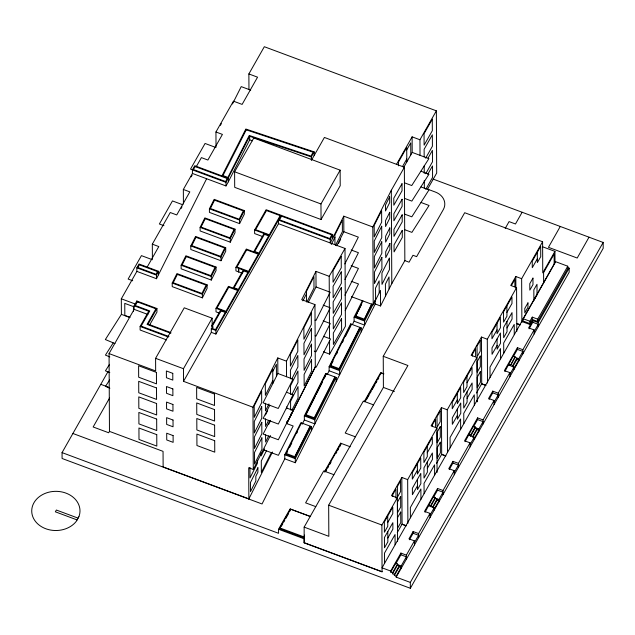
<?xml version="1.0" encoding="UTF-8"?>
<svg xmlns="http://www.w3.org/2000/svg" width="635" height="635" viewBox="0 0 635 635"><rect width="100%" height="100%" fill="white"/><g stroke="black" fill="none" stroke-linecap="round" stroke-linejoin="round"><path stroke-width="0.95" d="M158.464 274.836L158.448 271.256L139.009 264.009L136.85 267.811L136.866 271.391L156.512 278.717L206.621 178.729M172.204 283.043L176.951 273.574L207.105 284.813L207.121 288.393L202.374 297.863L172.22 286.623L172.204 283.043L202.359 294.283L202.374 297.863M181.126 265.247L185.872 255.778L216.027 267.017L216.043 270.597L211.296 280.067L181.142 268.827L181.126 265.247L211.28 276.487L211.296 280.067M190.802 245.928L195.548 236.458L225.703 247.698L225.727 251.277L220.98 260.747L190.825 249.507L190.802 245.928L220.956 257.167L220.98 260.747M200.104 227.37L204.851 217.9L235.006 229.14L235.021 232.72L230.275 242.189L200.12 230.949L200.104 227.37L230.259 238.609L230.275 242.189M209.407 208.812L214.154 199.342L244.308 210.582L244.324 214.162L239.578 223.631L209.423 212.392L209.407 208.812L239.562 220.051L239.578 223.631M202.359 294.283L207.105 284.813M211.28 276.487L216.027 267.017M220.956 257.167L225.703 247.698M230.259 238.609L235.006 229.14M239.562 220.051L244.308 210.582M345.178 310.65L358.505 283.972L351.242 281.297M156.512 278.717L156.496 275.138L158.448 271.256M232.473 103.965L241.213 86.614L250.69 90.146M351.433 296.672L373.213 304.792L372.808 226.989L343.765 216.17L330.263 242.967L330.248 239.387L332.692 234.537L266.113 209.717L254.611 229.997L254.627 233.577L262.35 236.45M329.367 307.443L329.2 276.32L315.952 271.383L301.712 299.649L314.96 304.586L315.293 366.832L286.782 423.418L286.774 421.473M302.887 300.879L306.507 293.688M331.295 244.483L334.915 237.292M149.503 325.223L156.956 312.087L156.932 308.507L136.835 301.014L134.128 305.776L134.152 309.356L109.061 353.584L109.466 431.387L163.052 451.358L163.131 466.916L248.872 498.872L248.714 467.757L253.278 469.456L252.952 407.218L277.773 357.942L286.456 361.172L286.536 376.738M306.999 301.911L313.992 288.02L313.936 276.574L306.499 291.33L306.554 301.871M335.399 245.523L342.4 231.632L342.336 220.178L334.907 234.942L334.955 244.57M272.756 371.459L276.384 364.268L276.447 376.309M308.292 302.308L316.032 286.941L315.952 271.383M336.756 245.808L343.845 231.727L343.765 216.17M338.487 243.554L340.67 239.212M272.804 380.555L265.374 395.319L265.311 383.865L272.748 369.102L272.82 383.5M277.86 373.499L263.088 402.82L278.249 408.472L293.021 379.151L277.86 373.499L277.773 357.942M286.456 361.172L314.96 304.586M268.954 403.931L265.454 410.877L265.414 403.241M269.804 405.209L263.168 418.386L278.328 424.037L293.1 394.716L286.623 392.295M265.478 414.988L267.66 410.647M344.845 263.938L358.346 237.133L343.845 231.727M268.597 420.362L265.533 426.434L265.493 418.806M270.113 420.306L263.16 434.102L278.32 439.753L293.092 410.432L286.615 408.011M268.613 424.466L270.367 420.997M291.783 379.071L297.91 366.911L297.847 355.465L290.409 370.221L290.457 378.809M344.932 279.495L358.434 252.69L351.179 249.992M372.808 226.989L391.311 190.262L404.36 167.251L324.406 137.454L311.348 160.472M268.676 435.92L265.613 442L265.573 434.364M253.278 469.456L270.391 435.491M291.87 394.629L297.99 382.476L297.926 371.023L290.497 385.786L290.536 394.375M264.628 448.905L261.128 455.851L261.112 452.993M266.494 450.675L261.295 460.994L261.35 472.448L270.883 453.525M344.924 295.212L358.426 268.415L351.171 265.708M291.949 410.194L298.069 398.034L298.013 386.588L290.576 401.344L290.624 409.932M248.793 499.039L272.486 452.001M286.742 423.696L315.357 366.895M72.906 433.483L262.033 503.968L284.782 458.819L284.758 454.763L300.903 422.719L311.412 426.633L311.428 430.689M302.204 424.228L304.348 419.973L304.324 415.917L325.684 373.515L336.193 377.436L336.217 381.492M327.414 374.174L329.128 370.776L329.113 366.72L350.655 323.937L361.164 327.858L361.188 331.914M352.393 324.596L354.108 321.199L354.084 317.143L362.442 300.553M294.727 457.565L294.719 456.668L310.086 426.164L310.094 427.061L294.727 457.565L286.075 454.335L286.067 453.446L301.434 422.942M314.293 418.719L314.285 417.822L334.867 376.96L334.875 377.857L314.293 418.719L305.641 415.496L305.641 414.599L326.223 373.737L324.477 378.111M339.074 369.522L339.074 368.625L359.847 327.382L359.847 328.279L339.074 369.522L330.422 366.292L330.422 365.403L351.195 324.16L351.203 325.056M372.054 304.062L364.053 319.945L355.402 316.714L362.95 300.823M286.075 454.335L287.393 451.723M289.584 447.365L291.783 443.008M296.608 433.419L297.49 431.681M305.641 415.496L315.277 396.367M316.151 394.629L322.286 382.46M330.867 365.419L333.081 361.029M336.613 354.012L337.495 352.258M342.36 342.606L343.241 340.852M345.456 336.463L350.758 325.938M355.402 316.714L357.18 313.19M358.069 311.42L361.625 304.363M364.053 319.945L371.602 304.046M284.782 458.819L295.291 462.732L295.267 458.676L311.412 426.633M304.348 419.973L314.857 423.894L314.833 419.838L336.193 377.436M329.128 370.776L339.638 374.69L339.614 370.634L361.164 327.858M354.108 321.199L364.617 325.112L364.593 321.056L374.706 300.974M373.213 304.792L380.46 290.409L380.54 305.975L375.094 303.943M295.291 462.732L375.166 304.165L375.15 300.101M380.54 305.975L391.795 283.623L404.844 260.62L404.36 167.251M221.98 175.887L245.832 129.032L314.174 151.876L314.19 155.456M311.34 159.575L311.325 156.893L249.682 136.279L225.973 182.364L225.989 185.944L192.429 173.442L192.413 169.862L194.755 165.735L228.306 178.244L228.33 181.824L225.989 185.944M228.33 181.824L249.698 139.859L249.682 136.279M114.983 343.575L105.354 339.542L121.396 314.365L121.317 298.807L136.866 271.391M152.392 258.747L152.321 244.157L170.259 212.527L176.744 214.94L189.825 191.873L183.348 189.46L192.429 173.442M196.191 166.807L201.406 157.615L207.891 160.036L222.425 134.406L215.948 131.993L233.434 101.163L242.118 104.402L257.556 77.176L248.872 73.938L264.319 46.72L436.364 110.839L436.689 173.077L427.514 189.246M191.175 176.832L192.143 175.133M220.393 125.333L221.353 123.634M146.931 267.494L158.798 246.57L152.321 244.157M181.046 208.526L182.015 206.819M433.054 179.054L603.163 242.459L603.194 248.325L410.345 588.28L62.087 458.486L62.055 452.612L108.045 371.538M166.632 339.908L140.129 330.033L140.113 326.453L148.749 311.221L134.128 305.776M156.932 308.507L148.082 324.112L170.926 332.621M234.609 171.783L253.786 137.986L340.138 170.164L340.217 185.73L321.048 219.527L234.696 187.341L234.609 171.783L320.961 203.962L321.048 219.527M109.617 397.947L93.154 426.974L108.688 432.76L109.466 431.387M109.061 353.584L155.662 370.951L155.599 358.33L184.261 307.808L212.13 318.191L212.177 327.239L211.304 328.771L211.32 332.351L183.531 381.341L252.952 407.218M242.562 273.36L235.942 270.891L235.926 267.311L246.293 249.039L259.318 253.889M219.123 313.023L216.019 311.872L216.003 308.292L228.441 286.361L238.72 290.195M183.531 381.341L183.467 368.713L212.13 318.191M211.59 326.001L220.647 310.023L220.662 311.817M233.093 288.092L243.316 270.065M253.683 251.793L264.049 233.513M311.325 156.893L314.174 151.876M211.32 332.351L215.892 334.058L215.876 330.478L281.186 215.336M215.892 334.058L278.503 223.679L278.487 220.099L330.248 239.387M320.961 203.962L340.138 170.164M329.2 276.32L345.003 248.46L278.503 223.679M396.526 164.33L412.115 136.85L419.949 139.771L420.029 155.329M406.733 149.892L410.734 142.835L410.797 154.869M402.431 166.656L406.781 158.988M403.884 167.061L412.194 152.408L412.115 136.85M419.949 139.771L436.364 110.839M425.64 158.171L432.411 146.24L432.348 134.787L424.132 149.273L424.172 156.909M428.085 158.02L432.435 150.352L432.491 161.798L425.728 173.728M427.68 174.434L432.514 165.91L432.578 177.363L425.807 189.293M323.429 351.814L329.613 354.124L345.408 326.263L345.003 248.46M62.055 452.612L278.567 533.305L278.543 529.249L290.068 508.929L310.174 516.422M304.594 535.083L303.633 537.686L279.9 528.844L279.892 527.947L290.568 509.135L310.642 516.62M281.353 526.272L282.813 523.708M283.781 522.002L284.75 520.287M285.718 518.581L288.631 513.453M289.6 511.739L290.568 509.135M407.892 523.391L407.662 479.623L401.828 477.449L391.485 495.673L397.32 497.848L381.897 525.034L382.056 571.873L304.149 542.846L304.157 527.121L383.405 387.421L383.246 356.298L464.693 212.717L542.6 241.752L542.758 272.875L554.95 251.381L542.973 246.92M324.525 471.607L340.646 443.19L350.258 446.794M364.125 401.804L380.675 372.626L383.905 373.848M324.826 472.154L341.146 443.397L339.709 446.826M364.903 401.51L381.175 372.824L381.175 373.721M325.795 471.361L326.747 469.67M327.708 467.979L328.668 466.288M329.628 464.59L331.073 462.058M335.867 453.596L336.828 451.906M337.788 450.215L338.749 448.516M366.339 399.875L369.213 394.811M370.173 393.128L371.126 391.438M372.086 389.747L374.96 384.691M375.912 383L376.873 381.317M377.825 379.627L378.785 377.944M303.292 538.282L304.602 535.972M304.149 542.846L304.221 538.623M304.157 527.121L328.835 536.321L328.668 505.198L407.916 365.498L383.246 356.298M505.206 228.425L509.072 221.607L515.469 223.988L522.129 212.257M447.492 452.588L447.27 409.797L441.436 407.622L431.094 425.847L436.928 428.022L437.07 472.432M487.529 382.992L487.299 339.233L481.465 337.058L471.13 355.282L476.964 357.457L477.195 401.217M521.875 322.453L521.645 278.694L515.811 276.519L510.738 285.456L516.572 287.631L516.803 331.391M511.699 284.996L514.858 279.432L514.898 286.766M407.662 479.623L436.928 428.022M447.27 409.797L476.964 357.457M487.299 339.233L516.572 287.631M521.645 278.694L542.6 241.752M387.755 522.47L392.811 513.556L392.779 507.095L384.35 521.954L384.405 532.233L387.771 526.288L387.723 516.009M417.385 470.241L412.329 479.155L412.298 472.694L420.719 457.835L420.775 468.114L417.401 474.051L417.354 463.78M427.284 452.779L432.34 443.865L432.308 437.412L423.878 452.263L423.934 462.542L427.307 456.597L427.252 446.326M457.311 399.852L452.255 408.765L452.223 402.312L460.645 387.453L460.7 397.732L457.327 403.669L457.279 393.398M467.003 382.77L472.059 373.856L472.027 367.395L463.598 382.254L463.653 392.533L467.019 386.588L466.971 376.309M497.022 329.843L491.966 338.757L491.934 332.295L500.364 317.444L500.42 327.716L497.046 333.661L496.991 323.382M506.928 312.388L511.985 303.474L511.953 297.013L503.523 311.872L503.579 322.151L506.944 316.206L506.897 305.927M537.337 258.778L532.281 267.692L532.249 261.231L540.679 246.372L540.734 256.651L537.361 262.596L537.305 252.317M560.276 226.473L548.457 247.317L577.207 258.032L589.026 237.188M387.834 538.035L392.89 529.122L392.859 522.661L384.429 537.52L384.485 547.791L387.858 541.846L387.802 531.574M417.465 485.799L412.409 494.713L412.377 488.251L420.807 473.4L420.854 483.672L417.489 489.617L417.433 479.338M427.371 468.344L432.427 459.43L432.387 452.969L423.966 467.828L424.013 478.099L427.387 472.162L427.331 461.883M457.39 415.417L452.334 424.331L452.303 417.87L460.732 403.011L460.78 413.29L457.414 419.235L457.359 408.956M467.082 398.328L472.138 389.414L472.107 382.961L463.677 397.812L463.733 408.091L467.106 402.145L467.05 391.874M497.11 345.408L492.054 354.322L492.014 347.861L500.443 333.002L500.499 343.281L497.126 349.218L497.07 338.947M507.008 327.946L512.064 319.032L512.032 312.579L503.603 327.43L503.658 337.709L507.032 331.764L506.976 321.493M397.28 532.574L402.074 524.129L401.828 477.449M436.42 463.574L441.682 454.303L441.436 407.622M476.448 393.009L481.711 383.738L481.465 337.058M532.281 319.476L529.947 323.604L523.129 321.064L523.121 318.714L555.498 261.636L567.769 266.216L567.785 268.557L537.75 321.516L532.281 319.476L532.273 317.127L537.734 319.167L537.75 321.516M554.522 263.747L382.032 567.817L390.7 571.048L390.708 572.079L392.533 572.762L392.533 573.762L394.351 574.437L394.359 575.469L396.176 576.143L396.184 577.144L410.313 582.406L410.345 588.28M533.892 300.411L537.051 294.838L536.996 284.274L533.837 289.838L533.884 298.934M529.947 323.604L529.931 321.254L532.273 317.127M390.7 571.048L400.891 553.077L406.352 555.117L406.376 559.173M418.6 537.631L418.576 533.575L413.115 531.535L408.964 538.853L414.425 540.893L414.449 544.949M443.039 494.546L443.016 490.49L437.555 488.458L424.553 511.373L430.014 513.405L430.038 517.461M458.414 467.431L458.399 463.375L452.93 461.343L448.778 468.662L454.247 470.694L454.263 474.75M483.068 423.982L483.044 419.925L477.583 417.886L464.582 440.801L470.043 442.841L470.067 446.897M498.237 397.24L498.213 393.184L492.752 391.144L488.601 398.462L494.062 400.494L494.086 404.558M522.891 353.782L522.867 349.726L517.406 347.686L504.404 370.61L509.865 372.642L509.889 376.698M538.266 326.668L538.25 322.612L532.781 320.58L528.63 327.898L534.098 329.93L534.114 333.986M390.708 572.079L395.692 563.285L397.518 563.959L397.526 564.967L392.533 573.762M425.021 512.27L433.403 496.8L435.237 497.483L435.237 498.483L430.538 506.77L430.538 505.762L435.237 497.483M465.05 441.698L473.44 426.228L475.266 426.911L475.274 427.919L470.575 436.197L470.567 435.197L475.266 426.911M504.873 371.499L513.255 356.037L515.088 356.719L515.088 357.394L510.389 365.681L515.088 356.719M400.891 553.077L400.899 554.792L395.7 563.959L395.692 563.285M409.432 539.75L413.123 533.249L413.115 531.535M437.555 488.458L437.563 490.164L433.411 497.483L433.403 496.8M449.255 469.551L452.938 463.05L452.93 461.343M477.583 417.886L477.591 419.592L473.44 426.911L473.44 426.228M489.069 399.359L492.76 392.851L492.752 391.144M517.406 347.686L517.414 349.401L513.263 356.719L513.255 356.037M529.098 328.803L532.797 322.286L532.781 320.58M392.533 572.762L397.518 563.959M537.734 319.167L567.769 266.216M512.207 366.355L516.906 358.077L516.914 359.426L512.683 366.879M394.351 574.437L399.344 565.642L397.526 564.967M432.356 507.444L437.055 499.166L435.237 498.483M472.392 436.88L477.091 428.593L475.274 427.919M394.359 575.469L399.351 566.674L399.344 565.642M432.832 507.643L437.063 500.189L437.055 499.166M472.869 437.078L477.091 429.625L477.091 428.593M406.352 555.117L414.425 540.893M418.576 533.575L430.014 513.405M443.016 490.49L454.247 470.694M458.399 463.375L470.043 442.841M483.044 419.925L494.062 400.494M498.213 393.184L509.865 372.642M522.867 349.726L534.098 329.93M538.25 322.612L569.143 268.153L567.372 267.494M401.169 568.349L401.161 565.999L406.368 556.824L400.899 554.792M414.433 542.6L418.584 535.281L413.123 533.249M430.022 515.112L434.173 507.802L428.712 505.762M438.888 501.864L438.872 499.515L443.024 492.196L437.563 490.164M454.255 472.4L458.406 465.09L452.938 463.05M470.059 444.548L474.21 437.229L468.741 435.197M478.917 431.3L478.901 428.95L483.052 421.632L477.591 419.592M494.078 402.209L498.229 394.891L492.76 392.851M509.873 374.348L514.025 367.038L508.564 364.998M518.739 361.101L518.724 358.751L522.875 351.433L517.414 349.401M534.106 331.637L538.258 324.318L532.797 322.286M396.176 576.143L401.169 567.349L399.351 566.674M434.181 509.151L438.88 500.864L437.063 500.189M474.21 438.579L478.909 430.3L477.091 429.625M514.033 368.387L518.731 360.101L516.914 359.426M396.184 577.144L569.166 272.209L569.143 268.153M410.313 582.406L603.25 242.3M113.197 342.924L105.434 355.1L109.807 356.933M109.561 364.323L105.426 370.824L109.799 372.658M109.649 379.889L105.505 386.382L109.879 388.215M249.698 139.859L252.5 140.795M427.744 189.214L435.15 191.968A16.327 13.264 -0.3 0 1 443.381 209.471L416.623 256.643L412.972 255.278L409.051 262.184L404.424 260.461M412.194 152.408L428.895 158.639L411.75 185.539L404.439 182.816M420.997 171.22L428.982 174.196L411.829 201.097L404.519 198.374M420.989 186.936L428.974 189.913L411.821 216.821L404.511 214.09M421.068 202.501L429.054 205.478L411.901 232.378L404.598 229.656M216.027 147.55L205.065 143.462L190.524 169.093L192.349 169.775M192.413 169.862L225.973 182.364M523.121 318.714L529.931 321.254M521.779 321.469L530.447 324.699L530.455 326.414M516.89 323.509L520.224 324.747M516.795 323.667L520.128 324.906M254.611 229.997L269.684 235.617M182.515 204.676L172.466 200.93L159.377 223.996L163.949 225.703M515.088 357.394L518.724 358.751M316.032 286.941L330.2 292.219L315.96 320.484L315.047 320.143M508.564 364.315L510.389 364.998M235.926 267.311L248.952 272.169M355.394 315.825L364.045 319.048M323.183 305.133L330.279 307.784L316.039 336.05L315.127 335.709M354.084 317.143L364.593 321.056M323.191 320.858L330.271 323.501L316.032 351.766L314.262 351.107M152.4 259.715L141.43 255.627L128.143 279.059L132.707 280.765M481.711 383.738L485.878 385.294M481.624 383.897L485.791 385.445M323.405 336.28L330.533 338.939L316.19 367.181L315.285 366.839M136.85 267.811L156.496 275.138M216.003 308.292L226.282 312.126M330.422 365.403L339.074 368.625M329.113 366.72L339.614 370.634M383.405 387.421L394.375 391.509M211.304 328.771L215.876 330.478M475.266 427.593L478.901 428.95M121.317 298.807L135.938 304.26M134.152 309.356L147.86 314.468M468.741 434.515L470.567 435.197M373.507 404.876L363.339 401.09L345.218 433.03L355.386 436.817M130.032 317.349L124.825 315.404L124.762 303.371L133.437 306.602L133.461 311.237M121.396 314.365L129.619 317.436M170.823 333.272L147.066 324.414L155.916 308.816L137.208 301.839L135.152 305.467L149.773 310.92L141.129 326.144L168.942 336.51M140.113 326.453L168.442 337.01M441.682 454.303L445.849 455.859M441.587 454.462L445.754 456.017M155.599 358.33L183.467 368.713M305.641 414.599L314.285 417.822M304.324 415.917L314.833 419.838M286.695 423.577L293.172 425.99L278.408 455.311L263.247 449.667M435.237 498.165L438.872 499.515M428.712 505.079L430.538 505.762M100.79 384.334L108.672 387.271M286.067 453.446L294.719 456.668M284.758 454.763L295.267 458.676M333.899 474.702L323.731 470.916L305.61 502.856L315.778 506.643M402.074 524.129L406.233 525.685M401.979 524.288L406.146 525.843M328.668 505.198L381.897 525.034M397.526 564.642L401.161 565.999M279.892 527.947L303.625 536.789M278.543 529.249L304.133 538.782M304.244 542.687L382.143 571.714M78.2 518.176L56.364 510.04L55.356 511.818L77.192 519.962M554.95 251.381L555.014 263.057M554.18 264.343L554.125 254.071L543.592 272.637L543.647 282.916M515.811 276.519L515.874 288.187M514.271 334.701L514.223 324.421L503.682 342.995L503.738 353.266M514.025 367.038L514.04 369.38M500.578 358.838L500.523 348.567L489.99 367.133L490.045 377.412M477.091 400.24L477.107 401.86M475.607 356.037L475.567 348.694L472.408 354.266L472.416 356.084M474.345 405.082L474.297 394.803L463.756 413.377L463.812 423.648M474.21 437.229L474.218 439.579M460.653 429.22L460.597 418.949L450.064 437.515L450.12 447.794M435.57 426.601L435.539 419.267L432.371 424.839L432.387 426.656M434.634 475.091L434.578 464.812L424.045 483.386L424.101 493.665M434.173 507.802L434.189 510.151M424.22 165.791L424.259 173.426M424.299 180.396L424.339 188.031M420.942 499.229L420.886 488.958L410.353 507.524L410.4 517.803M406.797 161.925L406.717 147.534L398.502 162.02L398.526 165.838M397.32 497.848L397.55 541.615M395.97 498.046L395.923 489.093L392.763 494.657L392.771 496.483M395.097 544.782L395.049 534.503L384.508 553.077L384.564 563.348M391.311 190.262L391.795 283.623M389.096 288.981L389.033 276.947L385.413 284.139L385.477 296.172M379.214 292.902L379.151 280.868L375.531 288.06L375.595 300.093M350.655 323.937L350.663 325.565M340.646 443.19L340.654 444.81M332.692 234.537L332.708 238.117M329.374 308.412L329.525 338.558M329.541 340.503L329.613 354.124M290.655 414.028L290.663 415.877M286.695 406.884L286.71 408.829M257.437 460.296L257.453 463.161L250.015 477.917L249.96 467.423M248.872 73.938L248.96 89.503M238.689 271.915L238.665 268.335L238.617 271.883M215.948 131.993L216.019 146.574M183.348 189.46L183.42 204.041M136.835 301.014L136.843 302.808M78.899 516.699L76.263 521.351A24.13 19.59 -0.3 0 1 35.568 521.565A24.13 19.59 -0.3 0 1 52.61 491.522A24.13 19.59 -0.3 0 1 78.899 516.699M177.355 274.415L173.188 282.726L201.954 293.449L206.113 285.131L177.355 274.415M186.277 256.611L182.11 264.93L210.868 275.646L215.035 267.335L186.277 256.611M195.961 237.299L191.794 245.61L220.551 256.334L224.719 248.015L195.961 237.299M205.232 218.678L201.017 227.076L229.878 237.831L234.093 229.433L205.232 218.678M214.559 200.184L210.391 208.494L239.157 219.218L243.316 210.899L214.559 200.184M157.456 271.574L156.091 274.296L137.866 267.51L139.382 264.835L157.456 271.574M331.7 234.855L329.843 238.554L279.503 219.789L281.559 216.162L331.7 234.855M261.636 391.168L254.198 405.932L254.254 417.378L261.691 402.622L261.636 391.168M261.715 406.725L254.278 421.489L254.341 432.935L261.771 418.179L261.715 406.725M297.767 339.908L290.33 354.663L290.393 366.117L297.823 351.353L297.767 339.908M311.301 313.031L303.871 327.795L303.927 339.241L311.364 324.485L311.301 313.031M261.795 422.291L254.357 437.047L254.421 448.5L261.858 433.737L261.795 422.291M311.38 328.597L303.951 343.352L304.006 354.806L311.444 340.042L311.38 328.597M261.874 437.848L254.444 452.612L254.5 464.058L261.938 449.302L261.874 437.848M311.467 344.154L304.03 358.918L304.094 370.364L311.523 355.608L311.467 344.154M381.619 210.677L374.182 225.441L374.237 236.887L381.675 222.131L381.619 210.677M389.652 196.771L385.461 205.097L385.493 210.963L389.684 202.636L389.652 196.771M311.547 359.712L304.109 374.475L304.173 385.921L311.61 371.165L311.547 359.712M257.889 467.749L250.452 482.513L250.5 491.617L255.841 481.005L255.818 476.306L257.913 472.154L257.889 467.749M381.698 226.243L374.261 240.998L374.325 252.452L381.754 237.688L381.698 226.243M389.739 212.328L385.54 220.655L385.572 226.528L389.763 218.202L389.739 212.328M381.778 241.8L374.34 256.564L374.404 268.01L381.841 253.254L381.778 241.8M389.819 227.886L385.62 236.212L385.651 242.086L389.85 233.759L389.819 227.886M381.857 257.358L374.428 272.121L374.483 283.567L381.921 268.811L381.857 257.358M389.898 243.451L385.707 251.777L385.739 257.643L389.93 249.317L389.898 243.451M389.374 258.159L381.945 272.923L382 284.369L389.438 269.613L389.374 258.159M246.253 129.842L222.964 175.57L227.909 177.411L249.261 135.469L310.944 156.091L313.142 152.202L246.253 129.842M195.128 166.56L193.429 169.553L225.6 181.539L227.29 178.554L195.128 166.56M266.486 210.542L255.627 229.687L269.311 234.791L280.17 215.646L266.486 210.542M246.666 249.865L236.942 267.002L248.579 271.343L258.302 254.198L246.666 249.865M228.814 287.187L217.019 307.983L225.909 311.301L237.704 290.497L228.814 287.187M221.028 310.848L212.13 326.533L213.193 326.93L212.32 328.47L215.495 329.652L225.266 312.428L221.028 310.848M243.697 270.891L234.109 287.79L238.347 289.369L247.936 272.471L243.697 270.891M264.43 234.339L254.706 251.484L258.945 253.063L268.668 235.918L264.43 234.339M341.217 256.318L333.002 270.804L333.058 282.25L341.281 267.764L341.217 256.318M341.297 271.875L333.081 286.361L333.145 297.815L341.36 283.329L341.297 271.875M432.268 119.229L424.053 133.715L424.117 145.169L432.332 130.683L432.268 119.229M341.384 287.441L333.161 301.927L333.224 313.373L341.44 298.887L341.384 287.441M402.003 183.713L393.787 198.199L393.827 205.24L402.042 190.762L402.003 183.713M341.463 302.998L333.248 317.484L333.304 328.93L341.519 314.452L341.463 302.998M402.09 199.271L393.867 213.757L393.906 220.805L402.122 206.319L402.09 199.271M341.543 318.556L333.327 333.042L333.391 344.495L341.606 330.01L341.543 318.556M402.169 214.836L393.954 229.322L393.986 236.363L402.209 221.877L402.169 214.836M402.249 230.394L394.033 244.88L394.073 251.928L402.288 237.442L402.249 230.394M400.558 480.917L397.399 486.489L397.454 497.062L400.614 491.49L400.558 480.917M440.174 411.091L437.007 416.663L437.063 427.236L440.23 421.664L440.174 411.091M480.203 340.527L477.044 346.099L477.099 356.664L480.258 351.091L480.203 340.527M400.645 496.475L397.486 502.047L397.534 512.62L400.701 507.047L400.645 496.475M440.253 426.656L437.094 432.221L437.15 442.793L440.309 437.221L440.253 426.656M480.282 356.084L477.123 361.656L477.179 372.229L480.338 366.657L480.282 356.084M532.956 278.114L529.796 283.686L529.828 290.139L532.987 284.575L532.956 278.114M400.725 512.04L397.566 517.612L397.621 528.177L400.78 522.605L400.725 512.04M440.333 442.214L437.174 447.786L437.229 458.351L440.388 452.787L440.333 442.214M480.362 371.65L477.202 377.214L477.258 387.787L480.417 382.214L480.362 371.65M527.955 302.887L524.788 308.451L524.812 312.857L527.971 307.284L527.955 302.887M172.776 373.356L166.378 370.975L166.418 377.722L172.807 380.111L172.776 373.356M156.432 372.404L138.613 365.76L138.668 377.214L156.488 383.858L156.432 372.404M214.455 394.033L196.636 387.39L196.691 398.844L214.511 405.479L214.455 394.033M172.855 388.914L166.457 386.532L166.497 393.287L172.895 395.668L172.855 388.914M156.512 387.961L138.692 381.325L138.755 392.771L156.567 399.415L156.512 387.961M214.535 409.591L196.715 402.947L196.779 414.401L214.598 421.045L214.535 409.591M172.942 404.479L166.545 402.09L166.576 408.845L172.974 411.234L172.942 404.479M156.591 403.527L138.771 396.883L138.835 408.337L156.655 414.972L156.591 403.527M214.614 425.148L196.794 418.513L196.858 429.958L214.678 436.602L214.614 425.148M173.022 420.037L166.624 417.655L166.656 424.41L173.053 426.791L173.022 420.037M156.67 419.084L138.859 412.448L138.914 423.894L156.734 430.538L156.67 419.084M214.701 440.714L196.882 434.07L196.937 445.524L214.757 452.16L214.701 440.714M173.101 435.602L166.703 433.213L166.743 439.968L173.141 442.349L173.101 435.602M156.758 434.65L138.938 428.006L138.994 439.452L156.813 446.095L156.758 434.65"/></g></svg>
